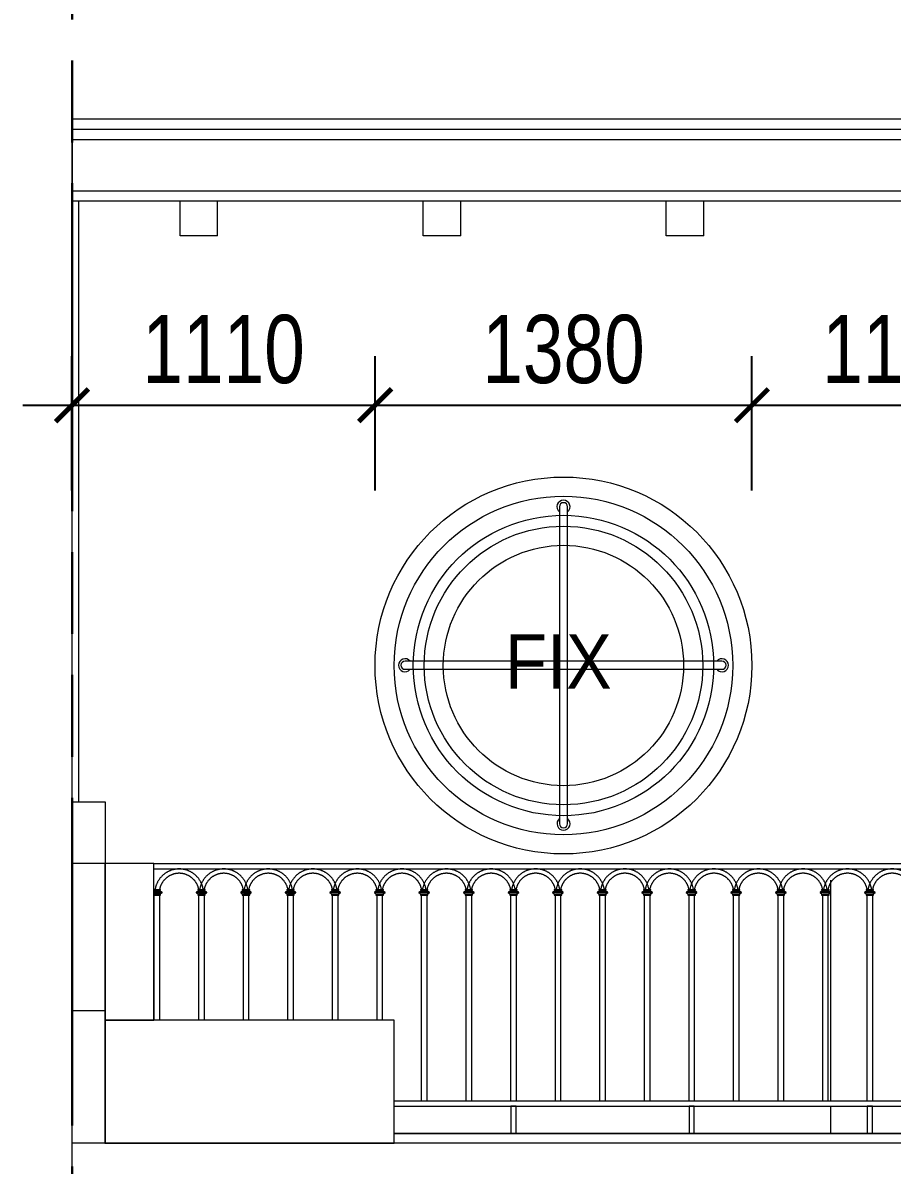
# Model space of a CAD drawing. Header units: millimetres. Extents: x -78046 to 260989, y -99288 to 158505.
# Drawn here: x 188571 to 191754, y -56262 to -52080 of the extents above; entities that cross this region are included whole.
import ezdxf
from ezdxf.xclip import XClip

# ---------------------------------------------------------------- set-up
doc = ezdxf.new("R2010")
doc.units = ezdxf.units.MM
doc.header["$LTSCALE"] = 100
doc.header["$XCLIPFRAME"] = 0
doc.header["$PDMODE"] = 98
doc.linetypes.add('ACAD_ISO09W100', pattern=[45, 24, -3, 6, -3, 6, -3])
doc.layers.get('Defpoints').update_dxf_attribs({"lineweight": 13})
for name, color, linetype, lineweight in [('-HATCH', 8, 'Continuous', 5), ('-LINE1', 7, 'Continuous', 18), ('-TEXT', 7, 'Continuous', 15), ('ranh gioi lo dat', 240, 'ACAD_ISO09W100', 30)]:
    doc.layers.add(name, color=color, linetype=linetype, lineweight=lineweight)
doc.styles.add('AVANH', font='VHAVAN_2.TTF', dxfattribs={"width": 0.8})
doc.styles.add('X-5M-DH-TUM1$0$AVANTH', font='arial.ttf', dxfattribs={"width": 0.9})
doc.dimstyles.new('C_100A3', dxfattribs={"dimscale": 100, "dimtxt": 2.5, "dimasz": 1.2, "dimexe": 1.8, "dimexo": 0, "dimgap": 0.75, "dimtad": 1, "dimdec": 0, "dimzin": 0, "dimdsep": 46, "dimtxsty": 'AVANH', "dimblk": 'ARCHTICK', "dimcen": 0, "dimdle": 1.8, "dimclrd": 256, "dimclre": 256, "dimclrt": 7, "dimadec": 0, "dimazin": 0, "dimtfac": 0.0001, "dimtdec": 0, "dimtix": 1, "dimtmove": 2, "dimatfit": 3, "dimldrblk": 'ARCHTICK', "dimfxl": 1.8, "dimtolj": 1, "dimtzin": 0, "dimarcsym": 0})

# ---------------------------------------------------------------- blocks, each defined once
blk = doc.blocks.new('lancan')
for p, q in [((-1.1, 988.8), (6547.2, 988.8)), ((-1.1, 968.8), (6547.2, 968.8)), ((-1.6, 889), (-9.8, 883.9)), ((0, 883.9), (-9.8, 883.9)), ((-9.8, 881.9), (-1.6, 876.9)), ((0, 881.9), (-9.8, 881.9)), ((-4, 893), (0, 893)), ((-4, 891), (-1.6, 891)), ((-1.6, 891), (-1.6, 889)), ((-1.6, 891), (0, 891)), ((-1.6, 889), (20.8, 889)), ((0, 893), (19.2, 893)), ((19.2, 891), (0, 891)), ((0, 881.9), (0, 883.9)), ((0, 883.9), (19.2, 883.9)), ((0, 881.9), (19.2, 881.9)), ((19.2, 893), (23.2, 893)), ((19.2, 891), (20.8, 891)), ((19.2, 883.9), (19.2, 881.9)), ((19.2, 883.9), (29, 883.9)), ((19.2, 881.9), (29, 881.9)), ((20.8, 889), (20.8, 891)), ((20.8, 891), (23.2, 891)), ((29, 883.9), (20.8, 889)), ((20.8, 876.9), (29, 881.9)), ((23.2, 891), (23.2, 893)), ((29, 881.9), (29, 883.9)), ((161.6, 889), (153.4, 883.9)), ((153.4, 883.9), (153.4, 881.9)), ((163.2, 883.9), (153.4, 883.9)), ((153.4, 881.9), (161.6, 876.9)), ((163.2, 881.9), (153.4, 881.9)), ((159.2, 893), (159.2, 891)), ((159.2, 893), (163.2, 893)), ((159.2, 891), (161.6, 891)), ((161.6, 891), (161.6, 889)), ((161.6, 891), (163.2, 891)), ((161.6, 889), (184, 889)), ((163.2, 893), (182.4, 893)), ((182.4, 891), (163.2, 891)), ((163.2, 881.9), (163.2, 883.9)), ((163.2, 883.9), (182.4, 883.9)), ((163.2, 881.9), (182.4, 881.9)), ((182.4, 893), (186.4, 893)), ((182.4, 891), (184, 891)), ((182.4, 883.9), (182.4, 881.9)), ((182.4, 883.9), (192.2, 883.9)), ((182.4, 881.9), (192.2, 881.9)), ((184, 889), (184, 891)), ((184, 891), (186.4, 891)), ((192.2, 883.9), (184, 889)), ((184, 876.9), (192.2, 881.9)), ((186.4, 891), (186.4, 893)), ((192.2, 881.9), (192.2, 883.9)), ((324.8, 889), (316.6, 883.9)), ((316.6, 883.9), (316.6, 881.9)), ((326.4, 883.9), (316.6, 883.9)), ((316.6, 881.9), (324.8, 876.9)), ((326.4, 881.9), (316.6, 881.9)), ((322.4, 893), (322.4, 891)), ((322.4, 893), (326.4, 893)), ((322.4, 891), (324.8, 891)), ((324.8, 891), (324.8, 889)), ((324.8, 891), (326.4, 891)), ((324.8, 889), (347.2, 889)), ((326.4, 893), (345.6, 893)), ((345.6, 891), (326.4, 891)), ((326.4, 881.9), (326.4, 883.9)), ((326.4, 883.9), (345.6, 883.9)), ((326.4, 881.9), (345.6, 881.9)), ((345.6, 893), (349.6, 893)), ((345.6, 891), (347.2, 891)), ((345.6, 883.9), (345.6, 881.9)), ((345.6, 883.9), (355.4, 883.9)), ((345.6, 881.9), (355.4, 881.9)), ((347.2, 889), (347.2, 891)), ((347.2, 891), (349.6, 891)), ((355.4, 883.9), (347.2, 889)), ((347.2, 876.9), (355.4, 881.9)), ((349.6, 891), (349.6, 893)), ((355.4, 881.9), (355.4, 883.9)), ((488, 889), (479.8, 883.9)), ((479.8, 883.9), (479.8, 881.9)), ((489.6, 883.9), (479.8, 883.9)), ((479.8, 881.9), (488, 876.9)), ((489.6, 881.9), (479.8, 881.9)), ((485.6, 893), (485.6, 891)), ((485.6, 893), (489.6, 893)), ((485.6, 891), (488, 891)), ((488, 891), (488, 889)), ((488, 891), (489.6, 891)), ((488, 889), (510.4, 889)), ((489.6, 893), (508.8, 893)), ((508.8, 891), (489.6, 891)), ((489.6, 881.9), (489.6, 883.9)), ((489.6, 883.9), (508.8, 883.9)), ((489.6, 881.9), (508.8, 881.9)), ((508.8, 893), (512.8, 893)), ((508.8, 891), (510.4, 891)), ((508.8, 883.9), (508.8, 881.9)), ((508.8, 883.9), (518.6, 883.9)), ((508.8, 881.9), (518.6, 881.9)), ((510.4, 889), (510.4, 891)), ((510.4, 891), (512.8, 891)), ((518.6, 883.9), (510.4, 889)), ((510.4, 876.9), (518.6, 881.9)), ((512.8, 891), (512.8, 893)), ((518.6, 881.9), (518.6, 883.9)), ((651.2, 889), (643, 884)), ((643, 884), (643, 882)), ((652.8, 884), (643, 884)), ((643, 882), (651.2, 876.9)), ((652.8, 882), (643, 882)), ((648.8, 893), (648.8, 891)), ((648.8, 893), (652.8, 893)), ((648.8, 891), (651.2, 891)), ((651.2, 891), (651.2, 889)), ((651.2, 891), (652.8, 891)), ((651.2, 889), (673.6, 889)), ((652.8, 893), (672, 893)), ((672, 891), (652.8, 891)), ((652.8, 882), (652.8, 884)), ((652.8, 884), (672, 884)), ((652.8, 882), (672, 882)), ((672, 893), (676, 893)), ((672, 891), (673.6, 891)), ((672, 884), (672, 882)), ((672, 884), (681.8, 884)), ((672, 882), (681.8, 882)), ((673.6, 889), (673.6, 891)), ((673.6, 891), (676, 891)), ((681.8, 884), (673.6, 889)), ((673.6, 876.9), (681.8, 882)), ((676, 891), (676, 893)), ((681.8, 882), (681.8, 884)), ((814.4, 889), (806.2, 884)), ((806.2, 884), (806.2, 882)), ((816, 884), (806.2, 884)), ((806.2, 882), (814.4, 876.9)), ((816, 882), (806.2, 882)), ((812, 893), (812, 891)), ((812, 893), (816, 893)), ((812, 891), (814.4, 891)), ((814.4, 891), (814.4, 889)), ((814.4, 891), (816, 891)), ((814.4, 889), (836.8, 889)), ((816, 893), (835.2, 893)), ((835.2, 891), (816, 891)), ((816, 882), (816, 884)), ((816, 884), (835.2, 884)), ((816, 882), (835.2, 882)), ((835.2, 893), (839.2, 893)), ((835.2, 891), (836.8, 891)), ((835.2, 884), (835.2, 882)), ((835.2, 884), (845, 884)), ((835.2, 882), (845, 882)), ((836.8, 889), (836.8, 891)), ((836.8, 891), (839.2, 891)), ((845, 884), (836.8, 889)), ((836.8, 876.9), (845, 882)), ((839.2, 891), (839.2, 893)), ((845, 882), (845, 884)), ((977.6, 889), (969.4, 884)), ((969.4, 884), (969.4, 882)), ((979.2, 884), (969.4, 884)), ((969.4, 882), (977.6, 876.9)), ((979.2, 882), (969.4, 882)), ((975.2, 893), (975.2, 891)), ((975.2, 893), (979.2, 893)), ((975.2, 891), (977.6, 891)), ((977.6, 891), (977.6, 889)), ((977.6, 891), (979.2, 891)), ((977.6, 889), (1000, 889)), ((979.2, 893), (998.4, 893)), ((998.4, 891), (979.2, 891)), ((979.2, 882), (979.2, 884)), ((979.2, 884), (998.4, 884)), ((979.2, 882), (998.4, 882)), ((998.4, 893), (1002.4, 893)), ((998.4, 891), (1000, 891)), ((998.4, 884), (998.4, 882)), ((998.4, 884), (1008.2, 884)), ((998.4, 882), (1008.2, 882)), ((1000, 889), (1000, 891)), ((1000, 891), (1002.4, 891)), ((1008.2, 884), (1000, 889)), ((1000, 876.9), (1008.2, 882)), ((1002.4, 891), (1002.4, 893)), ((1008.2, 882), (1008.2, 884)), ((1140.8, 889), (1132.6, 884)), ((1132.6, 884), (1132.6, 882)), ((1142.4, 884), (1132.6, 884)), ((1132.6, 882), (1140.8, 876.9)), ((1142.4, 882), (1132.6, 882)), ((1138.4, 893), (1138.4, 891)), ((1138.4, 893), (1142.4, 893)), ((1138.4, 891), (1140.8, 891)), ((1140.8, 891), (1140.8, 889)), ((1140.8, 891), (1142.4, 891)), ((1140.8, 889), (1163.2, 889)), ((1142.4, 893), (1161.6, 893)), ((1161.6, 891), (1142.4, 891)), ((1142.4, 882), (1142.4, 884)), ((1142.4, 884), (1161.6, 884)), ((1142.4, 882), (1161.6, 882)), ((1161.6, 893), (1165.6, 893)), ((1161.6, 891), (1163.2, 891)), ((1161.6, 884), (1161.6, 882)), ((1161.6, 884), (1171.4, 884)), ((1161.6, 882), (1171.4, 882)), ((1163.2, 889), (1163.2, 891)), ((1163.2, 891), (1165.6, 891)), ((1171.4, 884), (1163.2, 889)), ((1163.2, 876.9), (1171.4, 882)), ((1165.6, 891), (1165.6, 893)), ((1171.4, 882), (1171.4, 884)), ((1304, 889), (1295.8, 884)), ((1295.8, 884), (1295.8, 882)), ((1305.6, 884), (1295.8, 884)), ((1295.8, 882), (1304, 876.9)), ((1305.6, 882), (1295.8, 882)), ((1301.6, 893), (1301.6, 891)), ((1301.6, 893), (1305.6, 893)), ((1301.6, 891), (1304, 891)), ((1304, 891), (1304, 889)), ((1304, 891), (1305.6, 891)), ((1304, 889), (1326.4, 889)), ((1305.6, 893), (1324.8, 893)), ((1324.8, 891), (1305.6, 891)), ((1305.6, 882), (1305.6, 884)), ((1305.6, 884), (1324.8, 884)), ((1305.6, 882), (1324.8, 882)), ((1324.8, 893), (1328.8, 893)), ((1324.8, 891), (1326.4, 891)), ((1324.8, 884), (1324.8, 882)), ((1324.8, 884), (1334.6, 884)), ((1324.8, 882), (1334.6, 882)), ((1326.4, 889), (1326.4, 891)), ((1326.4, 891), (1328.8, 891)), ((1334.6, 884), (1326.4, 889)), ((1326.4, 876.9), (1334.6, 882)), ((1328.8, 891), (1328.8, 893)), ((1334.6, 882), (1334.6, 884)), ((1467.2, 889), (1459, 884)), ((1459, 884), (1459, 882)), ((1468.8, 884), (1459, 884)), ((1459, 882), (1467.2, 876.9)), ((1468.8, 882), (1459, 882)), ((1464.8, 893), (1464.8, 891)), ((1464.8, 893), (1468.8, 893)), ((1464.8, 891), (1467.2, 891)), ((1467.2, 891), (1467.2, 889)), ((1467.2, 891), (1468.8, 891)), ((1467.2, 889), (1489.6, 889)), ((1468.8, 893), (1488, 893)), ((1488, 891), (1468.8, 891)), ((1468.8, 882), (1468.8, 884)), ((1468.8, 884), (1488, 884)), ((1468.8, 882), (1488, 882)), ((1488, 893), (1492, 893)), ((1488, 891), (1489.6, 891)), ((1488, 884), (1488, 882)), ((1488, 884), (1497.8, 884)), ((1488, 882), (1497.8, 882)), ((1489.6, 889), (1489.6, 891)), ((1489.6, 891), (1492, 891)), ((1497.8, 884), (1489.6, 889)), ((1489.6, 876.9), (1497.8, 882)), ((1492, 891), (1492, 893)), ((1497.8, 882), (1497.8, 884)), ((1630.4, 889), (1622.2, 884)), ((1622.2, 884), (1622.2, 882)), ((1632, 884), (1622.2, 884)), ((1622.2, 882), (1630.4, 876.9)), ((1632, 882), (1622.2, 882)), ((1628, 893), (1628, 891)), ((1628, 893), (1632, 893)), ((1628, 891), (1630.4, 891)), ((1630.4, 891), (1630.4, 889)), ((1630.4, 891), (1632, 891)), ((1630.4, 889), (1652.8, 889)), ((1632, 893), (1651.2, 893)), ((1651.2, 891), (1632, 891)), ((1632, 882), (1632, 884)), ((1632, 884), (1651.2, 884)), ((1632, 882), (1651.2, 882)), ((1651.2, 893), (1655.2, 893)), ((1651.2, 891), (1652.8, 891)), ((1651.2, 884), (1651.2, 882)), ((1651.2, 884), (1661, 884)), ((1651.2, 882), (1661, 882)), ((1652.8, 889), (1652.8, 891)), ((1652.8, 891), (1655.2, 891)), ((1661, 884), (1652.8, 889)), ((1652.8, 876.9), (1661, 882)), ((1655.2, 891), (1655.2, 893)), ((1661, 882), (1661, 884)), ((1793.6, 889), (1785.4, 884)), ((1785.4, 884), (1785.4, 882)), ((1795.2, 884), (1785.4, 884)), ((1785.4, 882), (1793.6, 876.9)), ((1795.2, 882), (1785.4, 882)), ((1791.2, 893), (1791.2, 891)), ((1791.2, 893), (1795.2, 893)), ((1791.2, 891), (1793.6, 891)), ((1793.6, 891), (1793.6, 889)), ((1793.6, 891), (1795.2, 891)), ((1793.6, 889), (1816, 889)), ((1795.2, 893), (1814.4, 893)), ((1814.4, 891), (1795.2, 891)), ((1795.2, 882), (1795.2, 884)), ((1795.2, 884), (1814.4, 884)), ((1795.2, 882), (1814.4, 882)), ((1814.4, 893), (1818.4, 893)), ((1814.4, 891), (1816, 891)), ((1814.4, 884), (1814.4, 882)), ((1814.4, 884), (1824.2, 884)), ((1814.4, 882), (1824.2, 882)), ((1816, 889), (1816, 891)), ((1816, 891), (1818.4, 891)), ((1824.2, 884), (1816, 889)), ((1816, 876.9), (1824.2, 882)), ((1818.4, 891), (1818.4, 893)), ((1824.2, 882), (1824.2, 884)), ((1956.8, 889), (1948.5, 884)), ((1948.5, 884), (1948.5, 882)), ((1958.4, 884), (1948.5, 884)), ((1948.5, 882), (1956.8, 876.9)), ((1958.4, 882), (1948.5, 882)), ((1954.4, 893), (1954.4, 891)), ((1954.4, 893), (1958.4, 893)), ((1954.4, 891), (1956.8, 891)), ((1956.8, 891), (1956.8, 889)), ((1956.8, 891), (1958.4, 891)), ((1956.8, 889), (1979.2, 889)), ((1958.4, 893), (1977.6, 893)), ((1977.6, 891), (1958.4, 891)), ((1958.4, 882), (1958.4, 884)), ((1958.4, 884), (1977.6, 884)), ((1958.4, 882), (1977.6, 882)), ((1977.6, 893), (1981.6, 893)), ((1977.6, 891), (1979.2, 891)), ((1977.6, 884), (1977.6, 882)), ((1977.6, 884), (1987.4, 884)), ((1977.6, 882), (1987.4, 882)), ((1979.2, 889), (1979.2, 891)), ((1979.2, 891), (1981.6, 891)), ((1987.4, 884), (1979.2, 889)), ((1979.2, 876.9), (1987.4, 882)), ((1981.6, 891), (1981.6, 893)), ((1987.4, 882), (1987.4, 884)), ((2120, 889), (2111.7, 884)), ((2111.7, 884), (2111.7, 882)), ((2121.6, 884), (2111.7, 884)), ((2111.7, 882), (2120, 876.9)), ((2121.6, 882), (2111.7, 882)), ((2117.6, 893), (2117.6, 891)), ((2117.6, 893), (2121.6, 893)), ((2117.6, 891), (2120, 891)), ((2120, 891), (2120, 889)), ((2120, 891), (2121.6, 891)), ((2120, 889), (2142.4, 889)), ((2121.6, 893), (2140.8, 893)), ((2140.8, 891), (2121.6, 891)), ((2121.6, 882), (2121.6, 884)), ((2121.6, 884), (2140.8, 884)), ((2121.6, 882), (2140.8, 882)), ((2140.8, 893), (2144.8, 893)), ((2140.8, 891), (2142.4, 891)), ((2140.8, 884), (2140.8, 882)), ((2140.8, 884), (2150.6, 884)), ((2140.8, 882), (2150.6, 882)), ((2142.4, 889), (2142.4, 891)), ((2142.4, 891), (2144.8, 891)), ((2150.6, 884), (2142.4, 889)), ((2142.4, 876.9), (2150.6, 882)), ((2144.8, 891), (2144.8, 893)), ((2150.6, 882), (2150.6, 884)), ((2283.2, 889), (2274.9, 884)), ((2274.9, 884), (2274.9, 882)), ((2284.8, 884), (2274.9, 884)), ((2274.9, 882), (2283.2, 876.9)), ((2284.8, 882), (2274.9, 882)), ((2280.8, 893), (2280.8, 891)), ((2280.8, 893), (2284.8, 893)), ((2280.8, 891), (2283.2, 891)), ((2283.2, 891), (2283.2, 889)), ((2283.2, 891), (2284.8, 891)), ((2283.2, 889), (2305.6, 889)), ((2284.8, 893), (2304, 893)), ((2304, 891), (2284.8, 891)), ((2284.8, 882), (2284.8, 884)), ((2284.8, 884), (2304, 884)), ((2284.8, 882), (2304, 882)), ((2304, 893), (2308, 893)), ((2304, 891), (2305.6, 891)), ((2304, 884), (2304, 882)), ((2304, 884), (2313.8, 884)), ((2304, 882), (2313.8, 882)), ((2305.6, 889), (2305.6, 891)), ((2305.6, 891), (2308, 891)), ((2313.8, 884), (2305.6, 889)), ((2305.6, 876.9), (2313.8, 882)), ((2308, 891), (2308, 893)), ((2313.8, 882), (2313.8, 884)), ((2446.4, 889), (2438.1, 884)), ((2438.1, 884), (2438.1, 882)), ((2448, 884), (2438.1, 884)), ((2438.1, 882), (2446.4, 876.9)), ((2448, 882), (2438.1, 882)), ((2444, 893), (2444, 891)), ((2444, 893), (2448, 893)), ((2444, 891), (2446.4, 891)), ((2446.4, 891), (2446.4, 889)), ((2446.4, 891), (2448, 891)), ((2446.4, 889), (2468.8, 889)), ((2448, 893), (2467.2, 893)), ((2467.2, 891), (2448, 891)), ((2448, 882), (2448, 884)), ((2448, 884), (2467.2, 884)), ((2448, 882), (2467.2, 882)), ((2467.2, 893), (2471.2, 893)), ((2467.2, 891), (2468.8, 891)), ((2467.2, 884), (2467.2, 882)), ((2467.2, 884), (2477, 884)), ((2467.2, 882), (2477, 882)), ((2468.8, 889), (2468.8, 891)), ((2468.8, 891), (2471.2, 891)), ((2477, 884), (2468.8, 889)), ((2468.8, 876.9), (2477, 882)), ((2471.2, 891), (2471.2, 893)), ((2477, 882), (2477, 884)), ((2609.6, 889), (2601.3, 884)), ((2601.3, 884), (2601.3, 882)), ((2611.2, 884), (2601.3, 884)), ((2601.3, 882), (2609.6, 876.9)), ((2611.2, 882), (2601.3, 882)), ((2607.2, 893), (2607.2, 891)), ((2607.2, 893), (2611.2, 893)), ((2607.2, 891), (2609.6, 891)), ((2609.6, 891), (2609.6, 889)), ((2609.6, 891), (2611.2, 891)), ((2609.6, 889), (2632, 889)), ((2611.2, 893), (2630.4, 893)), ((2630.4, 891), (2611.2, 891)), ((2611.2, 882), (2611.2, 884)), ((2611.2, 884), (2630.4, 884)), ((2611.2, 882), (2630.4, 882)), ((2630.4, 893), (2634.4, 893)), ((2630.4, 891), (2632, 891)), ((2630.4, 884), (2630.4, 882)), ((2630.4, 884), (2640.2, 884)), ((2630.4, 882), (2640.2, 882)), ((2632, 889), (2632, 891)), ((2632, 891), (2634.4, 891)), ((2640.2, 884), (2632, 889)), ((2632, 876.9), (2640.2, 882)), ((2634.4, 891), (2634.4, 893)), ((2640.2, 882), (2640.2, 884)), ((-4, 874.9), (-1.6, 874.9)), ((-4, 872.9), (0, 872.9)), ((-1.6, 876.9), (-1.6, 874.9)), ((-1.6, 876.9), (20.8, 876.9)), ((-1.6, 874.9), (0, 874.9)), ((19.2, 874.9), (0, 874.9)), ((0, 120), (0, 872.9)), ((0, 872.9), (19.2, 872.9)), ((19.2, 874.9), (20.8, 874.9)), ((19.2, 872.9), (19.2, 120)), ((19.2, 872.9), (23.2, 872.9)), ((20.8, 874.9), (20.8, 876.9)), ((20.8, 874.9), (23.2, 874.9)), ((23.2, 872.9), (23.2, 874.9)), ((159.2, 874.9), (159.2, 872.9)), ((159.2, 874.9), (161.6, 874.9)), ((159.2, 872.9), (163.2, 872.9)), ((161.6, 876.9), (161.6, 874.9)), ((161.6, 876.9), (184, 876.9)), ((161.6, 874.9), (163.2, 874.9)), ((182.4, 874.9), (163.2, 874.9)), ((163.2, 120), (163.2, 872.9)), ((163.2, 872.9), (182.4, 872.9)), ((182.4, 874.9), (184, 874.9)), ((182.4, 872.9), (182.4, 120)), ((182.4, 872.9), (186.4, 872.9)), ((184, 874.9), (184, 876.9)), ((184, 874.9), (186.4, 874.9)), ((186.4, 872.9), (186.4, 874.9)), ((322.4, 874.9), (322.4, 872.9)), ((322.4, 874.9), (324.8, 874.9)), ((322.4, 872.9), (326.4, 872.9)), ((324.8, 876.9), (324.8, 874.9)), ((324.8, 876.9), (347.2, 876.9)), ((324.8, 874.9), (326.4, 874.9)), ((345.6, 874.9), (326.4, 874.9)), ((326.4, 120), (326.4, 872.9)), ((326.4, 872.9), (345.6, 872.9)), ((345.6, 874.9), (347.2, 874.9)), ((345.6, 872.9), (345.6, 120)), ((345.6, 872.9), (349.6, 872.9)), ((347.2, 874.9), (347.2, 876.9)), ((347.2, 874.9), (349.6, 874.9)), ((349.6, 872.9), (349.6, 874.9)), ((485.6, 874.9), (485.6, 872.9)), ((485.6, 874.9), (488, 874.9)), ((485.6, 872.9), (489.6, 872.9)), ((488, 876.9), (488, 874.9)), ((488, 876.9), (510.4, 876.9)), ((488, 874.9), (489.6, 874.9)), ((508.8, 874.9), (489.6, 874.9)), ((489.6, 120), (489.6, 872.9)), ((489.6, 872.9), (508.8, 872.9)), ((508.8, 874.9), (510.4, 874.9)), ((508.8, 872.9), (508.8, 120)), ((508.8, 872.9), (512.8, 872.9)), ((510.4, 874.9), (510.4, 876.9)), ((510.4, 874.9), (512.8, 874.9)), ((512.8, 872.9), (512.8, 874.9)), ((648.8, 874.9), (648.8, 872.9)), ((648.8, 874.9), (651.2, 874.9)), ((648.8, 872.9), (652.8, 872.9)), ((651.2, 876.9), (651.2, 874.9)), ((651.2, 876.9), (673.6, 876.9)), ((651.2, 874.9), (652.8, 874.9)), ((672, 874.9), (652.8, 874.9)), ((652.8, 120), (652.8, 872.9)), ((652.8, 872.9), (672, 872.9)), ((672, 874.9), (673.6, 874.9)), ((672, 872.9), (672, 120)), ((672, 872.9), (676, 872.9)), ((673.6, 874.9), (673.6, 876.9)), ((673.6, 874.9), (676, 874.9)), ((676, 872.9), (676, 874.9)), ((812, 874.9), (812, 872.9)), ((812, 874.9), (814.4, 874.9)), ((812, 872.9), (816, 872.9)), ((814.4, 876.9), (814.4, 874.9)), ((814.4, 876.9), (836.8, 876.9)), ((814.4, 874.9), (816, 874.9)), ((835.2, 874.9), (816, 874.9)), ((816, 120), (816, 872.9)), ((816, 872.9), (835.2, 872.9)), ((835.2, 874.9), (836.8, 874.9)), ((835.2, 872.9), (835.2, 120)), ((835.2, 872.9), (839.2, 872.9)), ((836.8, 874.9), (836.8, 876.9)), ((836.8, 874.9), (839.2, 874.9)), ((839.2, 872.9), (839.2, 874.9)), ((975.2, 874.9), (975.2, 872.9)), ((975.2, 874.9), (977.6, 874.9)), ((975.2, 872.9), (979.2, 872.9)), ((977.6, 876.9), (977.6, 874.9)), ((977.6, 876.9), (1000, 876.9)), ((977.6, 874.9), (979.2, 874.9)), ((998.4, 874.9), (979.2, 874.9)), ((979.2, 120), (979.2, 872.9)), ((979.2, 872.9), (998.4, 872.9)), ((998.4, 874.9), (1000, 874.9)), ((998.4, 872.9), (998.4, 120)), ((998.4, 872.9), (1002.4, 872.9)), ((1000, 874.9), (1000, 876.9)), ((1000, 874.9), (1002.4, 874.9)), ((1002.4, 872.9), (1002.4, 874.9)), ((1138.4, 874.9), (1138.4, 872.9)), ((1138.4, 874.9), (1140.8, 874.9)), ((1138.4, 872.9), (1142.4, 872.9)), ((1140.8, 876.9), (1140.8, 874.9)), ((1140.8, 876.9), (1163.2, 876.9)), ((1140.8, 874.9), (1142.4, 874.9)), ((1161.6, 874.9), (1142.4, 874.9)), ((1142.4, 120), (1142.4, 872.9)), ((1142.4, 872.9), (1161.6, 872.9)), ((1161.6, 874.9), (1163.2, 874.9)), ((1161.6, 872.9), (1161.6, 120)), ((1161.6, 872.9), (1165.6, 872.9)), ((1163.2, 874.9), (1163.2, 876.9)), ((1163.2, 874.9), (1165.6, 874.9)), ((1165.6, 872.9), (1165.6, 874.9)), ((1301.6, 874.9), (1301.6, 872.9)), ((1301.6, 874.9), (1304, 874.9)), ((1301.6, 872.9), (1305.6, 872.9)), ((1304, 876.9), (1304, 874.9)), ((1304, 876.9), (1326.4, 876.9)), ((1304, 874.9), (1305.6, 874.9)), ((1324.8, 874.9), (1305.6, 874.9)), ((1305.6, 120), (1305.6, 872.9)), ((1305.6, 872.9), (1324.8, 872.9)), ((1324.8, 874.9), (1326.4, 874.9)), ((1324.8, 872.9), (1324.8, 120)), ((1324.8, 872.9), (1328.8, 872.9)), ((1326.4, 874.9), (1326.4, 876.9)), ((1326.4, 874.9), (1328.8, 874.9)), ((1328.8, 872.9), (1328.8, 874.9)), ((1464.8, 874.9), (1464.8, 872.9)), ((1464.8, 874.9), (1467.2, 874.9)), ((1464.8, 872.9), (1468.8, 872.9)), ((1467.2, 876.9), (1467.2, 874.9)), ((1467.2, 876.9), (1489.6, 876.9)), ((1467.2, 874.9), (1468.8, 874.9)), ((1488, 874.9), (1468.8, 874.9)), ((1468.8, 120), (1468.8, 872.9)), ((1468.8, 872.9), (1488, 872.9)), ((1488, 874.9), (1489.6, 874.9)), ((1488, 872.9), (1488, 120)), ((1488, 872.9), (1492, 872.9)), ((1489.6, 874.9), (1489.6, 876.9)), ((1489.6, 874.9), (1492, 874.9)), ((1492, 872.9), (1492, 874.9)), ((1628, 874.9), (1628, 872.9)), ((1628, 874.9), (1630.4, 874.9)), ((1628, 872.9), (1632, 872.9)), ((1630.4, 876.9), (1630.4, 874.9)), ((1630.4, 876.9), (1652.8, 876.9)), ((1630.4, 874.9), (1632, 874.9)), ((1651.2, 874.9), (1632, 874.9)), ((1632, 120), (1632, 872.9)), ((1632, 872.9), (1651.2, 872.9)), ((1651.2, 874.9), (1652.8, 874.9)), ((1651.2, 872.9), (1651.2, 120)), ((1651.2, 872.9), (1655.2, 872.9)), ((1652.8, 874.9), (1652.8, 876.9)), ((1652.8, 874.9), (1655.2, 874.9)), ((1655.2, 872.9), (1655.2, 874.9)), ((1791.2, 874.9), (1791.2, 872.9)), ((1791.2, 874.9), (1793.6, 874.9)), ((1791.2, 872.9), (1795.2, 872.9)), ((1793.6, 876.9), (1793.6, 874.9)), ((1793.6, 876.9), (1816, 876.9)), ((1793.6, 874.9), (1795.2, 874.9)), ((1814.4, 874.9), (1795.2, 874.9)), ((1795.2, 120), (1795.2, 872.9)), ((1795.2, 872.9), (1814.4, 872.9)), ((1814.4, 874.9), (1816, 874.9)), ((1814.4, 872.9), (1814.4, 120)), ((1814.4, 872.9), (1818.4, 872.9)), ((1816, 874.9), (1816, 876.9)), ((1816, 874.9), (1818.4, 874.9)), ((1818.4, 872.9), (1818.4, 874.9)), ((1954.4, 874.9), (1954.4, 872.9)), ((1954.4, 874.9), (1956.8, 874.9)), ((1954.4, 872.9), (1958.4, 872.9)), ((1956.8, 876.9), (1956.8, 874.9)), ((1956.8, 876.9), (1979.2, 876.9)), ((1956.8, 874.9), (1958.4, 874.9)), ((1977.6, 874.9), (1958.4, 874.9)), ((1958.4, 120), (1958.4, 872.9)), ((1958.4, 872.9), (1977.6, 872.9)), ((1977.6, 874.9), (1979.2, 874.9)), ((1977.6, 872.9), (1977.6, 120)), ((1977.6, 872.9), (1981.6, 872.9)), ((1979.2, 874.9), (1979.2, 876.9)), ((1979.2, 874.9), (1981.6, 874.9)), ((1981.6, 872.9), (1981.6, 874.9)), ((2117.6, 874.9), (2117.6, 872.9)), ((2117.6, 874.9), (2120, 874.9)), ((2117.6, 872.9), (2121.6, 872.9)), ((2120, 876.9), (2120, 874.9)), ((2120, 876.9), (2142.4, 876.9)), ((2120, 874.9), (2121.6, 874.9)), ((2140.8, 874.9), (2121.6, 874.9)), ((2121.6, 120), (2121.6, 872.9)), ((2121.6, 872.9), (2140.8, 872.9)), ((2140.8, 874.9), (2142.4, 874.9)), ((2140.8, 872.9), (2140.8, 120)), ((2140.8, 872.9), (2144.8, 872.9)), ((2142.4, 874.9), (2142.4, 876.9)), ((2142.4, 874.9), (2144.8, 874.9)), ((2144.8, 872.9), (2144.8, 874.9)), ((2280.8, 874.9), (2280.8, 872.9)), ((2280.8, 874.9), (2283.2, 874.9)), ((2280.8, 872.9), (2284.8, 872.9)), ((2283.2, 876.9), (2283.2, 874.9)), ((2283.2, 876.9), (2305.6, 876.9)), ((2283.2, 874.9), (2284.8, 874.9)), ((2304, 874.9), (2284.8, 874.9)), ((2284.8, 120), (2284.8, 872.9)), ((2284.8, 872.9), (2304, 872.9)), ((2304, 874.9), (2305.6, 874.9)), ((2304, 872.9), (2304, 120)), ((2304, 872.9), (2308, 872.9)), ((2305.6, 874.9), (2305.6, 876.9)), ((2305.6, 874.9), (2308, 874.9)), ((2308, 872.9), (2308, 874.9)), ((2444, 874.9), (2444, 872.9)), ((2444, 874.9), (2446.4, 874.9)), ((2444, 872.9), (2448, 872.9)), ((2446.4, 876.9), (2446.4, 874.9)), ((2446.4, 876.9), (2468.8, 876.9)), ((2446.4, 874.9), (2448, 874.9)), ((2467.2, 874.9), (2448, 874.9)), ((2448, 120), (2448, 872.9)), ((2448, 872.9), (2467.2, 872.9)), ((2467.2, 874.9), (2468.8, 874.9)), ((2467.2, 872.9), (2467.2, 120)), ((2467.2, 872.9), (2471.2, 872.9)), ((2468.8, 874.9), (2468.8, 876.9)), ((2468.8, 874.9), (2471.2, 874.9)), ((2471.2, 872.9), (2471.2, 874.9)), ((2607.2, 874.9), (2607.2, 872.9)), ((2607.2, 874.9), (2609.6, 874.9)), ((2607.2, 872.9), (2611.2, 872.9)), ((2609.6, 876.9), (2609.6, 874.9)), ((2609.6, 876.9), (2632, 876.9)), ((2609.6, 874.9), (2611.2, 874.9)), ((2630.4, 874.9), (2611.2, 874.9)), ((2611.2, 120), (2611.2, 872.9)), ((2611.2, 872.9), (2630.4, 872.9)), ((2630.4, 874.9), (2632, 874.9)), ((2630.4, 872.9), (2630.4, 120)), ((2630.4, 872.9), (2634.4, 872.9)), ((2632, 874.9), (2632, 876.9)), ((2632, 874.9), (2634.4, 874.9)), ((2634.4, 872.9), (2634.4, 874.9)), ((-1.1, 120), (6547.2, 120)), ((-1.1, 100), (6547.2, 100)), ((-1.1, 0), (6547.2, 0))]:
    blk.add_line(p, q)
for points in [[(1324.8, 100), (1305.6, 100), (1305.6, 0), (1324.8, 0)], [(1977.6, 100), (1958.4, 100), (1958.4, 0), (1977.6, 0)], [(2630.4, 100), (2611.2, 100), (2611.2, 0), (2630.4, 0)]]:
    blk.add_lwpolyline(points, close=True)
for centre, radius, start, end in [((91.2, 879.7), 89.2, 8.5304, 171.4696), ((254.4, 879.7), 89.2, 8.5304, 171.4696), ((417.6, 879.7), 89.2, 8.5304, 171.4696), ((580.8, 879.7), 89.2, 8.5304, 171.4696), ((744, 879.7), 89.2, 8.5304, 171.4696), ((907.2, 879.7), 89.2, 8.5304, 171.4696), ((1070.4, 879.7), 89.2, 8.5304, 171.4696), ((1233.6, 879.7), 89.2, 8.5304, 171.4696), ((1396.8, 879.8), 89.2, 8.5304, 171.4696), ((1560, 879.8), 89.2, 8.5304, 171.4696), ((1723.2, 879.8), 89.2, 8.5304, 171.4696), ((1886.4, 879.8), 89.2, 8.5304, 171.4696), ((2049.6, 879.8), 89.2, 8.5304, 171.4696), ((2212.8, 879.8), 89.2, 8.5304, 171.4696), ((2376, 879.8), 89.2, 8.5304, 171.4696), ((2539.2, 879.8), 89.2, 8.5304, 171.4696), ((2702.4, 879.8), 89.2, 8.5304, 171.4696), ((91.2, 879.7), 73.2, 10.4137, 169.5863), ((254.4, 879.7), 73.2, 10.4137, 169.5863), ((417.6, 879.7), 73.2, 10.4137, 169.5863), ((580.8, 879.7), 73.2, 10.4137, 169.5863), ((744, 879.7), 73.2, 10.4137, 169.5863), ((907.2, 879.7), 73.2, 10.4137, 169.5863), ((1070.4, 879.7), 73.2, 10.4137, 169.5863), ((1233.6, 879.7), 73.2, 10.4137, 169.5863), ((1396.8, 879.8), 73.2, 10.4137, 169.5863), ((1560, 879.8), 73.2, 10.4137, 169.5863), ((1723.2, 879.8), 73.2, 10.4137, 169.5863), ((1886.4, 879.8), 73.2, 10.4137, 169.5863), ((2049.6, 879.8), 73.2, 10.4137, 169.5863), ((2212.8, 879.8), 73.2, 10.4137, 169.5863), ((2376, 879.8), 73.2, 10.4137, 169.5863), ((2539.2, 879.8), 73.2, 10.4137, 169.5863), ((2702.4, 879.8), 73.2, 10.4137, 169.5863)]:
    blk.add_arc(centre, radius, start, end)
blk = doc.blocks.new('_ARCHTICK')
at = {"const_width": 0.15}
blk.add_lwpolyline([(-0.5, -0.5), (0.5, 0.5)], dxfattribs=at)
blk = doc.blocks.new('*D208')
at = {"layer": 'Defpoints', "lineweight": -2, "transparency": 16777216}
for p, q in [((188750.5, -53791.5), (188750.5, -53299.7)), ((189860.9, -53791.5), (189860.9, -53299.7)), ((188570.5, -53479.7), (190040.9, -53479.7))]:
    blk.add_line(p, q, dxfattribs=at)
at = {"layer": 'Defpoints', "color": 0, "transparency": 16777216}
for p in [(189860.9, -53479.7), (188750.5, -53791.5), (189860.9, -53791.5)]:
    blk.add_point(p, dxfattribs=at)
at = {"layer": 'Defpoints', "lineweight": -2, "transparency": 16777216, "xscale": 120, "yscale": 120, "zscale": 120, "rotation": 180}
blk.add_blockref('_ARCHTICK', (188750.5, -53479.7), dxfattribs=at)
at = {"layer": 'Defpoints', "lineweight": -2, "transparency": 16777216, "xscale": 120, "yscale": 120, "zscale": 120}
blk.add_blockref('_ARCHTICK', (189860.9, -53479.7), dxfattribs=at)
at = {"layer": 'Defpoints', "color": 7, "transparency": 16777216, "insert": (189305.7, -53275.4), "char_height": 250, "attachment_point": 5, "style": 'AVANH'}
blk.add_mtext('\\A1;1110', dxfattribs=at)
blk = doc.blocks.new('*D209')
at = {"layer": 'Defpoints', "lineweight": -2, "transparency": 16777216}
for p, q in [((189860.9, -53791.5), (189860.9, -53299.7)), ((191240.5, -53791.5), (191240.5, -53299.7)), ((189680.9, -53479.7), (191420.5, -53479.7))]:
    blk.add_line(p, q, dxfattribs=at)
at = {"layer": 'Defpoints', "color": 0, "transparency": 16777216}
for p in [(191240.5, -53479.7), (189860.9, -53791.5), (191240.5, -53791.5)]:
    blk.add_point(p, dxfattribs=at)
at = {"layer": 'Defpoints', "lineweight": -2, "transparency": 16777216, "xscale": 120, "yscale": 120, "zscale": 120, "rotation": 180}
blk.add_blockref('_ARCHTICK', (189860.9, -53479.7), dxfattribs=at)
at = {"layer": 'Defpoints', "lineweight": -2, "transparency": 16777216, "xscale": 120, "yscale": 120, "zscale": 120}
blk.add_blockref('_ARCHTICK', (191240.5, -53479.7), dxfattribs=at)
at = {"layer": 'Defpoints', "color": 7, "transparency": 16777216, "insert": (190550.7, -53275.4), "char_height": 250, "attachment_point": 5, "style": 'AVANH'}
blk.add_mtext('\\A1;1380', dxfattribs=at)
blk = doc.blocks.new('*D210')
at = {"layer": 'Defpoints', "lineweight": -2, "transparency": 16777216}
for p, q in [((191240.5, -53791.5), (191240.5, -53299.7)), ((192350.6, -53791.5), (192350.6, -53299.7)), ((191060.5, -53479.7), (192530.6, -53479.7))]:
    blk.add_line(p, q, dxfattribs=at)
at = {"layer": 'Defpoints', "color": 0, "transparency": 16777216}
for p in [(192350.6, -53479.7), (191240.5, -53791.5), (192350.6, -53791.5)]:
    blk.add_point(p, dxfattribs=at)
at = {"layer": 'Defpoints', "lineweight": -2, "transparency": 16777216, "xscale": 120, "yscale": 120, "zscale": 120, "rotation": 180}
blk.add_blockref('_ARCHTICK', (191240.5, -53479.7), dxfattribs=at)
at = {"layer": 'Defpoints', "lineweight": -2, "transparency": 16777216, "xscale": 120, "yscale": 120, "zscale": 120}
blk.add_blockref('_ARCHTICK', (192350.6, -53479.7), dxfattribs=at)
at = {"layer": 'Defpoints', "color": 7, "transparency": 16777216, "insert": (191795.5, -53275.4), "char_height": 250, "attachment_point": 5, "style": 'AVANH'}
blk.add_mtext('\\A1;1110', dxfattribs=at)

msp = doc.modelspace()

# ---------------------------------------------------------------- linework, layer by layer
at = {"layer": '-HATCH'}
for p, q in [((188750.6, -52469.1), (192866.6, -52469.1)), ((188750.6, -52506.6), (192832.7, -52506.6)), ((188751.5, -52694.1), (192722.6, -52694.1)), ((188775.3, -54931.7), (188775.3, -52731.6)), ((189146.9, -52859.6), (189146.9, -52731.6)), ((189283.8, -52859.6), (189283.8, -52731.6)), ((190037, -52859.6), (190037, -52731.6)), ((190174, -52859.6), (190174, -52731.6)), ((190927.1, -52859.6), (190927.1, -52731.6)), ((191064.1, -52859.6), (191064.1, -52731.6)), ((189283.8, -52859.6), (189146.9, -52859.6)), ((190174, -52859.6), (190037, -52859.6)), ((191064.1, -52859.6), (190927.1, -52859.6)), ((189049, -55157.7), (188870.8, -55157.7))]:
    msp.add_line(p, q, dxfattribs=at)
for points in [[(190565.5, -53851.3, 1), (190535.5, -53851.3), (190535.5, -55011.7, 1), (190565.5, -55011.7)], [(191130.8, -54446.5, 1), (191130.8, -54416.5), (189970.3, -54416.5, 1), (189970.3, -54446.5)]]:
    msp.add_lwpolyline(points, format="xyb", close=True, dxfattribs=at)
for radius in [620, 550, 510]:
    msp.add_circle((190550.5, -54432.5), radius, dxfattribs=at)
for centre, start, end in [((190550.5, -53851.3), 308.6956, 231.3044), ((189970.3, -54431.5), 38.6956, 321.3044), ((191130.8, -54431.5), 218.6956, 141.3044), ((190550.8, -55011.7), 129.5769, 52.1857)]:
    msp.add_arc(centre, 24, start, end, dxfattribs=at)
at = {"layer": '-LINE1', "color": 0, "lineweight": 20}
for p, q in [((188750.5, -52431.5), (188750.6, -67081.5)), ((188871.6, -55157.8), (188750.5, -55157.8)), ((191530.2, -56026.2), (191530.2, -55218.3)), ((188871.6, -55697.4), (188750.6, -55697.4)), ((191530.2, -56146.2), (191530.2, -56046.2)), ((195496.3, -56146.2), (189930.8, -56146.2)), ((196950.1, -56181.6), (188750.5, -56181.6)), ((189930.8, -56181.6), (188858.6, -56181.6))]:
    msp.add_line(p, q, dxfattribs=at)
msp.add_lwpolyline([(192588.8, -52431.6), (188750.6, -52431.6), (188750.6, -52731.6), (192389.3, -52731.6)], dxfattribs=at)
for points in [[(188750.6, -54931.8), (188871.6, -54931.8), (188871.6, -56181.6), (188750.6, -56181.6)], [(189050.8, -55157.7), (188870.8, -55157.7), (188870.8, -55731.5), (189050.8, -55731.5)], [(189930.8, -55731.5), (188870.8, -55731.5), (188870.8, -56181.5), (189930.8, -56181.5)]]:
    msp.add_lwpolyline(points, close=True, dxfattribs=at)
for radius in [690, 440]:
    msp.add_circle((190550.5, -54432.5), radius, dxfattribs=at)
at = {"layer": 'ranh gioi lo dat', "ltscale": 0.5}
msp.add_line((188750.6, -69617.1), (188750.6, -48518.2), dxfattribs=at)

# ---------------------------------------------------------------- block references
at = {"layer": '-HATCH', "color": 2}
ref = msp.add_blockref('lancan', (189051.9, -56146.2), dxfattribs=at)
XClip(ref).set_block_clipping_path([(-2.8275864906, 1007.069794447), (-0.0073142558, 414.6707791011), (878.9002461502, 414.6707791011), (878.9002239144, -0.0356992477), (6444.4823763384, -0.1936960194), (6444.4823763384, 1026.9138745675)])
ref = msp.add_blockref('lancan', (190836.7, -56146.6), dxfattribs=at)
XClip(ref).set_block_clipping_path([(4821.2152846328, 414.9707610368), (5612.6385271302, 989.2358620282)])

# ---------------------------------------------------------------- texts
at = {"layer": '-TEXT', "color": 2, "style": 'X-5M-DH-TUM1$0$AVANTH', "width": 0.9}
msp.add_text('FIX', height=200, dxfattribs=at).set_placement((190336.3, -54517.9))

# ---------------------------------------------------------------- dimensions: what is measured, and where the dimension line sits
at = {"layer": 'Defpoints', "color": 2}
for base, p1, p2, picture, middle in [((189860.9, -53479.7), (188750.5, -53791.5), (189860.9, -53791.5), '*D208', (189305.7, -53275.4)), ((191240.5, -53479.7), (189860.9, -53791.5), (191240.5, -53791.5), '*D209', (190550.7, -53275.4)), ((192350.6, -53479.7), (191240.5, -53791.5), (192350.6, -53791.5), '*D210', (191795.5, -53275.4))]:
    dim = msp.add_linear_dim(base=base, p1=p1, p2=p2, dimstyle='C_100A3', dxfattribs=at)
    dim.commit()
    dim.dimension.update_dxf_attribs({"geometry": picture, "text_midpoint": middle})

doc.saveas('drawing.dxf')
